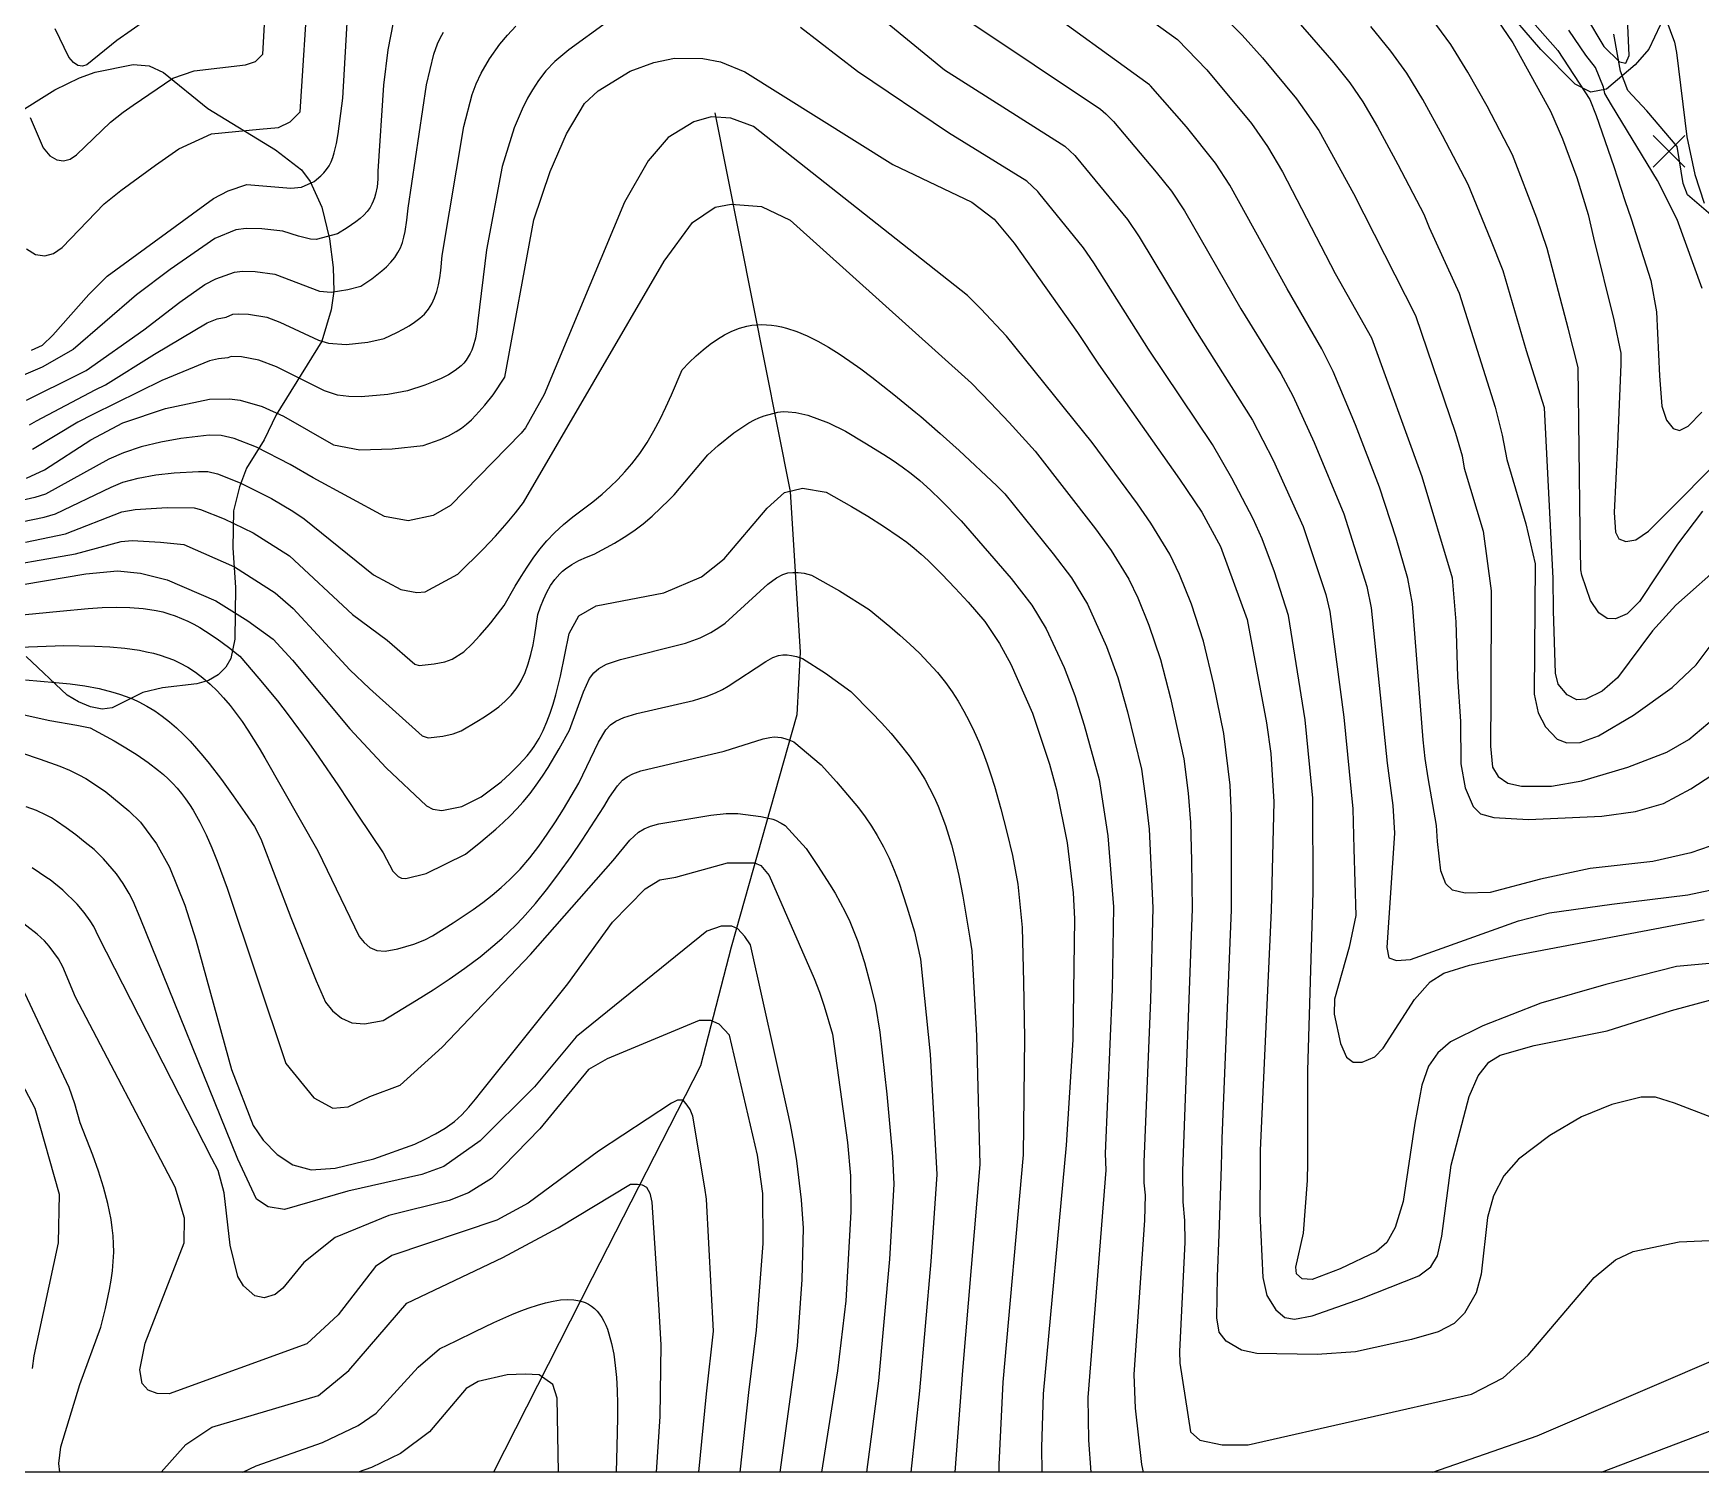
# Model space of a CAD drawing. Extents: x 197794 to 200030, y 561152 to 563931.
# Drawn here: x 198080.2 to 198358.2, y 561152.4 to 561392.5 of the extents above; entities that cross this region are included whole.
import ezdxf

# ---------------------------------------------------------------- set-up
doc = ezdxf.new("R2010")
doc.units = 0
for name, color, linetype in [('C0325315', 7, 'CONTINUOUS'), ('E0022112', 5, 'CONTINUOUS'), ('F0017111', 30, 'CONTINUOUS'), ('F0017114', 7, 'CONTINUOUS'), ('F0027217', 7, 'CONTINUOUS'), ('G0037213', 32, 'CONTINUOUS'), ('H0017334', 7, 'CONTINUOUS')]:
    doc.layers.add(name, color=color, linetype=linetype)

# ---------------------------------------------------------------- blocks, each defined once
blk = doc.blocks.new('F0027217')
at = {"layer": 'F0027217'}
for p, q in [((-2.652, 2.652), (2.652, -2.652)), ((-2.652, -2.652), (2.652, 2.652))]:
    blk.add_line(p, q, dxfattribs=at)

msp = doc.modelspace()

# ---------------------------------------------------------------- linework, layer by layer
at = {"layer": 'C0325315', "flags": 128}
msp.add_lwpolyline([(198360.285, 561361.928), (198356.019, 561365.609), (198355.323, 561367.506), (198354.32, 561373.654), (198349.245, 561379.625), (198346.079, 561383.004), (198344.855, 561386.202), (198343.723, 561392.4)], dxfattribs=at)
at = {"layer": 'E0022112', "flags": 128}
msp.add_lwpolyline([(198193.824, 561379.252), (198206.385, 561316.144), (198208.047, 561289.335), (198207.508, 561278.922), (198196.567, 561240.161), (198191.404, 561220.396), (198173.342, 561185.058), (198156.899, 561152.641)], dxfattribs=at)
at = {"layer": 'F0017111'}
for points, elevation in [([(198358.31, 561472.8), (198356.66, 561443.17), (198353.4, 561429.85), (198350.69, 561419.71), (198349.26, 561414.08), (198348.72, 561410.36), (198349.79, 561402.83), (198350.58, 561399.94), (198353.88, 561391.03), (198354.22, 561389.33), (198355.93, 561375.29), (198357.25, 561369), (198358.82, 561364.23)], 635), ([(198079.61, 561378.47), (198081.83, 561373.45), (198082.93, 561372.11), (198084.06, 561371.43), (198085.21, 561371.25), (198086.32, 561371.54), (198087.39, 561372.29), (198093.03, 561377.72), (198095.16, 561379.4), (198096.83, 561380.54), (198103.41, 561385.07), (198107.01, 561386.27), (198115.559, 561387.274), (198117.211, 561387.824), (198118.451, 561389.063), (198119.375, 561406.031)], 610), ([(198079.03, 561356.59), (198080.53, 561355.67), (198082.07, 561355.43), (198083.54, 561355.83), (198084.98, 561356.82), (198091.98, 561364.12), (198094.73, 561366.34), (198100.52, 561370.56), (198104.43, 561373.26), (198109.87, 561375.75), (198117.905, 561376.526), (198121.073, 561376.801), (198123.001, 561377.764), (198124.654, 561379.416), (198126.05, 561400.92)], 605), ([(198182.04, 561398.944), (198169.444, 561389.745), (198167.119, 561387.841), (198165.625, 561386.256), (198164.402, 561384.633), (198163.388, 561383.12), (198162.576, 561381.735), (198161.673, 561379.902), (198160.363, 561376.79), (198158.341, 561370.29), (198155.719, 561356.411), (198154.28, 561344.59), (198154.134, 561343.099), (198153.891, 561341.68), (198153.527, 561340.35), (198153.291, 561339.724), (198153.017, 561339.127), (198152.699, 561338.562), (198152.336, 561338.03), (198151.942, 561337.552), (198151.506, 561337.104), (198151.031, 561336.686), (198150.519, 561336.294), (198149.397, 561335.583), (198148.162, 561334.955), (198146.838, 561334.393), (198145.446, 561333.881), (198142.55, 561332.94), (198139.26, 561332.28), (198134.82, 561331.9), (198132.77, 561331.95), (198130.91, 561332.18), (198128.71, 561332.9), (198120.7, 561336.94), (198117.79, 561338.01), (198114.9, 561338.58), (198113.16, 561338.64), (198112.61, 561338.4), (198111.02, 561338.25), (198109.57, 561337.91), (198101.62, 561334.66), (198090.09, 561328.95), (198087.59, 561327.71), (198080, 561323.14)], 580), ([(198364.67, 561258.65), (198356.59, 561255.89), (198350.23, 561254.46), (198339.82, 561253.28), (198331.54, 561251.49), (198323.14, 561249.26), (198318.96, 561249.18), (198316.86, 561249.68), (198315.75, 561250.72), (198314.9, 561252.87), (198314.33, 561257.8), (198314.17, 561260.45), (198312.8, 561268.41), (198312.3, 561271.62), (198311.96, 561274.73), (198310.18, 561297.41), (198309.37, 561301.62), (198307.46, 561308.33), (198304.68, 561316.88), (198300.66, 561327.24), (198296.93, 561336.14), (198295.05, 561339.91), (198289.25, 561349.9), (198279.68, 561367.22), (198277.31, 561370.87), (198272.5, 561376.94), (198266.493, 561383.77), (198266.308, 561383.941), (198246.779, 561398.043)], 595), ([(198339.04, 561395.45), (198342.08, 561390.32), (198344.67, 561387.74), (198345.75, 561387.57), (198346.31, 561388.85), (198345.88, 561398.88)], 640), ([(198220.412, 561396.044), (198232.141, 561386.454), (198252.215, 561373.694), (198253.853, 561372.149), (198254.082, 561371.89), (198262.64, 561361.48), (198264.59, 561358.59), (198273.85, 561343.22), (198283.51, 561328.02), (198286.91, 561321.34), (198291.92, 561310.32), (198295.71, 561298.97), (198296.39, 561296.11), (198298.71, 561278.53), (198300.24, 561263.24), (198300.36, 561256.54), (198300.7, 561245.42), (198299.59, 561240.16), (198297.17, 561231.51), (198297.13, 561228.98), (198298.15, 561224.1), (198299.19, 561221.82), (198300.28, 561220.99), (198301.78, 561220.99), (198303.86, 561221.9), (198305.3, 561223.34), (198310.5, 561231.42), (198313.13, 561234.41), (198315.41, 561235.85), (198319.68, 561237.15), (198326.78, 561238.74), (198358.79, 561244.78)], 585), ([(198278.75, 561395.2), (198281.76, 561392.19), (198285.16, 561388.43), (198290.84, 561381.59), (198294.56, 561376.31), (198300.32, 561365.8), (198310.66, 561345.47), (198317.32, 561325.87), (198318.43, 561322.09), (198318.8, 561320.04), (198321.94, 561309.53), (198323.31, 561299.55), (198323.21, 561281.85), (198323.17, 561273.7), (198323.52, 561270.18), (198324.46, 561268.64), (198326.06, 561267.51), (198328.36, 561266.99), (198333.33, 561267.03), (198338.41, 561267.88), (198346.1, 561270.15), (198352.56, 561272.69), (198356.24, 561274.76), (198361.51, 561279.21)], 605), ([(198290.7, 561394.88), (198297.04, 561387.61), (198299.7, 561384.25), (198301.89, 561381.09), (198304.33, 561376.95), (198307.75, 561370.66), (198312.06, 561362.37), (198312.93, 561360.16), (198317.97, 561349.19), (198323.98, 561330.22), (198325.15, 561325.54), (198325.88, 561321.45), (198329.09, 561310.75), (198330.61, 561304.08), (198330.48, 561282.33), (198331.1, 561279.24), (198332.34, 561276.89), (198334.31, 561274.85), (198335.9, 561274.21), (198338.12, 561274.27), (198341.21, 561275.4), (198347.02, 561278.85), (198353.49, 561283.46), (198357.45, 561287.24), (198361.15, 561292.12)], 610), ([(198358.52, 561312.88), (198354.36, 561307.37), (198348, 561297.77), (198345.95, 561295.75), (198344.02, 561294.88), (198342.65, 561294.94), (198341.23, 561295.88), (198339.87, 561297.95), (198338.43, 561302.19), (198338.22, 561303.08), (198338.14, 561309.69), (198337.77, 561336.79), (198336.12, 561343.36), (198332.6, 561356.63), (198330.88, 561361.73), (198326.82, 561372.28), (198322.62, 561380.37), (198319.4, 561386.06), (198316.55, 561390.64), (198313.44, 561394.9)], 620), ([(198329.35, 561395.39), (198334.43, 561389.64), (198339.77, 561381.49), (198340.82, 561378.82), (198343.74, 561370.34), (198345.57, 561364.64), (198346.62, 561361.59), (198349.9, 561351.29), (198350.88, 561346.07), (198351.35, 561335.44), (198351.75, 561330.38), (198352.55, 561328.04), (198353.65, 561326.64), (198354.68, 561326.32), (198356.17, 561327.03), (198358.44, 561329.36)], 630), ([(198140.157, 561394.333), (198139.282, 561389.757), (198138.557, 561383.896), (198137.604, 561369.547), (198137.59, 561368.206), (198137.479, 561366.918), (198137.245, 561365.695), (198137.075, 561365.112), (198136.865, 561364.551), (198136.612, 561364.012), (198136.313, 561363.498), (198135.833, 561362.842), (198135.274, 561362.228), (198134.648, 561361.65), (198133.966, 561361.102), (198132.478, 561360.072), (198130.9, 561359.09), (198127.36, 561358.12), (198126.38, 561358.19), (198124.4, 561358.68), (198121.77, 561359.52), (198118.29, 561359.9), (198115.65, 561360), (198113.95, 561359.76), (198110.41, 561358.29), (198102.98, 561353.12), (198097.35, 561348.94), (198086.79, 561339.81), (198081.61, 561336.84), (198077.76, 561335.21)], 595), ([(198079, 561331.35), (198087.66, 561335.65), (198089, 561336.32), (198098.57, 561343.11), (198104.62, 561347.72), (198108.78, 561350.63), (198110.61, 561351.61), (198113.69, 561352.72), (198115.02, 561352.89), (198117.16, 561352.79), (198120.44, 561352.35), (198127.89, 561349.52), (198129.85, 561349.38), (198132.6, 561349.8), (198134.78, 561350.37), (198136.593, 561351.613), (198137.466, 561352.253), (198138.3, 561352.917), (198139.08, 561353.612), (198139.795, 561354.346), (198140.431, 561355.127), (198140.973, 561355.962), (198141.38, 561356.776), (198141.71, 561357.635), (198141.974, 561358.534), (198142.183, 561359.464), (198142.48, 561361.397), (198142.688, 561363.381), (198145.708, 561383.923), (198146.961, 561389.046), (198147.563, 561390.748), (198148.022, 561391.724), (198148.589, 561392.712)], 590), ([(198079.5, 561327.24), (198080.71, 561327.94), (198090.5, 561333.09), (198092.21, 561333.89), (198100.37, 561339.03), (198109.18, 561344.27), (198110.82, 561344.93), (198112.32, 561345.21), (198113.43, 561345.68), (198114.39, 561345.78), (198116.03, 561345.69), (198119.12, 561345.18), (198121.3, 561344.38), (198127.7, 561341.39), (198129.4, 561340.85), (198132.34, 561340.64), (198135.93, 561341.04), (198138.67, 561341.66), (198140.807, 561342.663), (198141.839, 561343.191), (198142.826, 561343.75), (198143.755, 561344.352), (198144.61, 561345.006), (198145.376, 561345.724), (198146.039, 561346.515), (198146.612, 561347.43), (198147.072, 561348.426), (198147.436, 561349.491), (198147.718, 561350.614), (198147.936, 561351.783), (198148.106, 561352.987), (198148.364, 561355.452), (198151.974, 561377.001), (198153.376, 561382.321), (198154.016, 561384.09), (198154.858, 561385.898), (198156.254, 561388.293), (198157.984, 561390.692), (198159.229, 561392.222), (198160.617, 561393.703)], 585), ([(198098.89, 561394.65), (198094.09, 561391.32), (198089.09, 561387.26), (198088.36, 561387.07), (198087.59, 561387.18), (198086.84, 561387.64), (198086.1, 561388.53), (198083.78, 561393.25)], 615), ([(198359.69, 561237.46), (198354.19, 561236.93), (198342.42, 561233.92), (198331.59, 561230.84), (198321.89, 561227.05), (198316.5, 561224.4), (198314.39, 561222.54), (198312.84, 561220.31), (198311.71, 561217.18), (198310.56, 561210.84), (198308.6, 561197.76), (198307.3, 561193.42), (198305.88, 561190.91), (198304.17, 561189.45), (198298.08, 561186.53), (198293.44, 561184.74), (198291.78, 561184.89), (198290.83, 561185.69), (198290.7, 561186.84), (198292, 561192.49), (198292.67, 561201.29), (198292.74, 561204.21), (198292.73, 561213.81), (198292.74, 561219.6), (198293.6, 561249.31), (198293.53, 561264.98), (198292.27, 561278.06), (198289.49, 561295.45), (198287.14, 561302.75), (198285.11, 561308.25), (198283.6, 561311.59), (198280.04, 561318.38), (198276.8, 561323.96), (198266.15, 561339.87), (198257.05, 561354.28), (198255.31, 561356.78), (198247.877, 561365.95), (198247.701, 561366.154), (198245.879, 561367.887), (198232.786, 561375.94), (198217.623, 561386.173), (198208.131, 561393.483)], 580), ([(198236.011, 561394.684), (198258.16, 561379.856), (198259.042, 561379.119), (198260.288, 561377.83), (198267.423, 561369.377), (198269.98, 561366.18), (198272.14, 561362.91), (198281.55, 561346.56), (198288.2, 561335.79), (198290.22, 561332.08), (198293.79, 561324.29), (198298.73, 561312.39), (198302.54, 561300.29), (198303.28, 561296.76), (198305.92, 561270.83), (198306.88, 561263.79), (198307.15, 561259.16), (198305.91, 561240.11), (198306.2, 561238.38), (198307.5, 561237.95), (198309.81, 561238.09), (198327.84, 561244.58), (198333.03, 561245.88), (198343.42, 561247.32), (198356.11, 561248.9), (198361.6, 561250.06)], 590), ([(198362.35, 561304.51), (198354.1, 561297.19), (198350.22, 561292.93), (198344.36, 561285.09), (198341.81, 561282.87), (198339.09, 561281.49), (198337.57, 561281.42), (198335.99, 561282.24), (198334.48, 561283.99), (198333.99, 561285.83), (198333.71, 561296.22), (198333.61, 561301.67), (198332.16, 561330.1), (198329.18, 561339.56), (198325.29, 561352.91), (198323.24, 561358.08), (198319.44, 561367.32), (198315.19, 561375.51), (198311.87, 561381.51), (198309.22, 561385.86), (198306.57, 561389.57), (198303.23, 561393.64)], 615), ([(198358.45, 561349.95), (198354.31, 561361.5), (198351.01, 561368), (198343.38, 561380.61), (198342.25, 561382.47), (198342.05, 561383.53), (198340.69, 561386.83), (198339.07, 561388.88), (198336.25, 561393.02)], 635), ([(198360.11, 561211.75), (198353.88, 561214.17), (198350.69, 561215.17), (198348.33, 561215.13), (198343.4, 561213.93), (198338.35, 561211.9), (198333.07, 561208.77), (198327.85, 561204.82), (198325.39, 561202.02), (198323.68, 561198.7), (198322.69, 561195.07), (198321.62, 561185.66), (198320.77, 561182.54), (198318.83, 561179.16), (198317.12, 561177.41), (198314.47, 561176.01), (198309.99, 561174.77), (198300.64, 561172.71), (198294.29, 561172.27), (198284.23, 561172.4), (198281.66, 561172.96), (198279.12, 561174.49), (198277.92, 561175.96), (198277.53, 561178.34), (198277.63, 561185.26), (198277.95, 561192.28), (198278.33, 561203.62), (198278.42, 561208.25), (198280, 561246.41), (198280.01, 561262.04), (198279.75, 561267.15), (198278.71, 561275.77), (198277.01, 561283.94), (198275.3, 561291.16), (198273.29, 561297.37), (198271.32, 561302.29), (198269.71, 561305.67), (198266.55, 561310.87), (198264.3, 561314.05), (198256.73, 561324.31), (198242.462, 561342.034), (198238.183, 561346.598), (198235.978, 561348.805), (198200.286, 561376.96), (198196.488, 561378.4), (198193.215, 561378.596), (198190.334, 561377.746), (198186.013, 561375.128), (198182.674, 561371.268), (198178.746, 561364.398), (198165.381, 561332.313), (198162.255, 561326.743), (198161.528, 561325.846), (198149.72, 561313.81), (198146.82, 561312.13), (198142.7, 561311.22), (198138.73, 561311.98), (198126.83, 561318.39), (198122.97, 561320.62), (198117.39, 561323.53), (198113.67, 561324.95), (198111.51, 561325.46), (198109.47, 561325.53), (198104.76, 561324.99), (198101.43, 561324.37), (198098.16, 561323.56), (198095.2, 561322.6), (198092.78, 561321.51), (198082.19, 561315.71), (198080.41, 561315.12), (198077.52, 561314.45)], 570), ([(198078.18, 561311.07), (198081.99, 561311.85), (198083.86, 561312.39), (198093.14, 561316.87), (198095.07, 561317.67), (198097.65, 561318.36), (198100.6, 561318.89), (198103.64, 561319.23), (198107.72, 561319.49), (198109.25, 561319.44), (198110.87, 561319.06), (198114.68, 561317.56), (198119.88, 561314.94), (198123.44, 561312.85), (198125.35, 561311.57), (198136.9, 561302.22), (198141.48, 561299.77), (198144.14, 561299.28), (198145.53, 561299.43), (198150.974, 561302.352), (198155.18, 561306.541), (198157.221, 561308.69), (198159.187, 561310.904), (198160.579, 561312.589), (198161.93, 561314.31), (198185.363, 561354.517), (198190.084, 561360.979), (198193.882, 561363.543), (198196.55, 561364.056), (198201.579, 561363.645), (198206.403, 561361.389), (198236.648, 561334.19), (198239.785, 561330.925), (198242.882, 561327.614), (198247.23, 561322.84), (198257.28, 561309.91), (198259.92, 561306.3), (198262.84, 561301.52), (198264.34, 561298.4), (198266.22, 561293.84), (198268.15, 561288.15), (198269.82, 561281.68), (198272.03, 561271.57), (198272.74, 561265.85), (198273.13, 561260.94), (198273.31, 561254.55), (198273.43, 561246.57), (198271.82, 561202.86), (198271.87, 561197.71), (198272.15, 561194.61), (198272.19, 561191), (198271.3, 561172.74), (198271.38, 561170.81), (198273.14, 561159.34), (198274.71, 561157.96), (198278.45, 561157.17), (198282.78, 561157.17), (198319.99, 561165.63), (198325.3, 561168.39), (198329.44, 561172.12), (198340.46, 561185.11), (198344, 561188.06), (198346.96, 561189.43), (198354.63, 561191.01), (198363.49, 561191.4)], 565), ([(198078.85, 561307.7), (198085.54, 561309.06), (198094.95, 561312.74), (198097.15, 561313.15), (198102.51, 561313.47), (198106.99, 561313.42), (198108.07, 561313.16), (198111.97, 561311.58), (198116.8, 561309.25), (198122.91, 561305.4), (198133.4, 561295.61), (198139.18, 561291.35), (198143.76, 561287.35), (198144.52, 561287.12), (198147.01, 561287.38), (198148.77, 561287.74), (198150.01, 561288.17), (198151.98, 561289.4), (198153.33, 561290.738), (198154.641, 561292.102), (198155.876, 561293.519), (198156.453, 561294.255), (198158.671, 561297.149), (198160.541, 561300.377), (198161.503, 561301.965), (198162.5, 561303.521), (198163.543, 561305.034), (198164.642, 561306.496), (198165.809, 561307.894), (198167.056, 561309.218), (198168.561, 561310.614), (198170.153, 561311.93), (198173.479, 561314.428), (198175.025, 561315.714), (198176.348, 561316.903), (198177.621, 561318.131), (198178.834, 561319.405), (198179.977, 561320.734), (198181.302, 561322.484), (198182.518, 561324.318), (198183.64, 561326.226), (198184.684, 561328.195), (198185.665, 561330.213), (198186.599, 561332.268), (198188.39, 561336.438), (198189.538, 561337.624), (198190.696, 561338.736), (198191.864, 561339.766), (198193.045, 561340.704), (198194.239, 561341.542), (198195.447, 561342.269), (198196.671, 561342.877), (198197.912, 561343.356), (198199.171, 561343.698), (198199.973, 561343.84), (198200.783, 561343.924), (198201.6, 561343.955), (198202.424, 561343.932), (198203.255, 561343.859), (198204.092, 561343.737), (198204.936, 561343.567), (198205.785, 561343.352), (198207.501, 561342.792), (198209.238, 561342.073), (198210.994, 561341.208), (198212.767, 561340.212), (198214.555, 561339.1), (198216.357, 561337.886), (198218.171, 561336.584), (198219.994, 561335.21), (198223.66, 561332.302), (198227.343, 561329.277), (198228.148, 561328.623), (198231.396, 561325.822), (198234.579, 561322.942), (198240.836, 561317.052), (198242.16, 561315.75), (198250.26, 561305.76), (198253.3, 561301.74), (198255.97, 561297.36), (198259.14, 561290.31), (198261, 561285.14), (198262.62, 561279.42), (198264.96, 561269.84), (198265.72, 561264.56), (198266.24, 561259.84), (198266.85, 561246.73), (198266.47, 561231.41), (198265.36, 561204.3), (198265.39, 561200.87), (198265.58, 561198.8), (198265.45, 561194.66), (198263.67, 561168.9), (198263.93, 561163.29), (198264.97, 561153.89), (198265.241, 561152.626)], 560), ([(198071.85, 561303.05), (198087.22, 561305.74), (198094.82, 561307.81), (198096.64, 561307.94), (198101.39, 561307.71), (198105.27, 561307.27), (198113.71, 561303.56), (198120.48, 561299.22), (198123.47, 561296.6), (198132.96, 561286.41), (198136.24, 561283.3), (198145.01, 561275.4), (198146.02, 561275.09), (198148.48, 561275.34), (198150.19, 561275.75), (198151.5, 561276.254), (198154.13, 561277.776), (198155.403, 561278.566), (198156.626, 561279.39), (198157.784, 561280.259), (198158.858, 561281.185), (198159.833, 561282.179), (198160.692, 561283.253), (198161.115, 561283.889), (198161.5, 561284.551), (198162.163, 561285.948), (198162.703, 561287.429), (198163.141, 561288.981), (198163.496, 561290.589), (198163.79, 561292.239), (198164.274, 561295.61), (198164.732, 561296.898), (198165.232, 561298.142), (198165.79, 561299.329), (198166.418, 561300.444), (198167.133, 561301.472), (198167.947, 561302.4), (198168.414, 561302.839), (198168.91, 561303.249), (198169.982, 561303.988), (198171.147, 561304.634), (198172.389, 561305.202), (198173.693, 561305.707), (198177.081, 561307.52), (198178.725, 561308.496), (198180.308, 561309.556), (198181.861, 561310.755), (198183.351, 561312.044), (198186.222, 561314.77), (198187.037, 561315.588), (198192.668, 561322.243), (198194.357, 561323.817), (198196.987, 561325.918), (198199.514, 561327.597), (198200.415, 561328.097), (198201.157, 561328.43), (198202.061, 561328.734), (198204.337, 561329.336), (198205.198, 561329.453), (198206.07, 561329.439), (198207.345, 561329.29), (198209.332, 561328.848), (198212.751, 561327.582), (198215.631, 561326.171), (198218.849, 561324.272), (198222.018, 561322.31), (198223.568, 561321.288), (198225.088, 561320.226), (198226.57, 561319.119), (198228.009, 561317.958), (198229.798, 561316.375), (198231.526, 561314.714), (198234.878, 561311.266), (198243.24, 561301.61), (198246.68, 561297.17), (198249.1, 561293.21), (198252.07, 561286.78), (198253.85, 561282.13), (198255.42, 561277.17), (198257.89, 561268.1), (198259.35, 561258.73), (198260.28, 561246.9), (198260.06, 561233.11), (198258.9, 561205.74), (198259.01, 561202.99), (198256.05, 561165.06), (198256.14, 561157.96), (198256.51, 561152.627)], 555), ([(198070.243, 561294.773), (198084.601, 561296.175), (198089.321, 561296.623), (198091.659, 561296.778), (198093.971, 561296.85), (198096.249, 561296.81), (198098.483, 561296.632), (198099.582, 561296.482), (198100.666, 561296.288), (198101.735, 561296.044), (198102.788, 561295.749), (198103.844, 561295.391), (198104.884, 561294.98), (198105.907, 561294.518), (198106.916, 561294.009), (198107.912, 561293.457), (198108.895, 561292.865), (198110.829, 561291.576), (198112.726, 561290.172), (198114.597, 561288.682), (198117.773, 561284.972), (198120.877, 561281.207), (198122.666, 561278.917), (198124.41, 561276.592), (198126.115, 561274.237), (198127.788, 561271.857), (198131.063, 561267.044), (198134.287, 561262.19), (198138.51, 561255.88), (198140.13, 561252.82), (198141.02, 561251.93), (198141.59, 561251.68), (198142.3, 561251.62), (198145.67, 561252.47), (198152.26, 561255.69), (198154.808, 561257.749), (198157.299, 561259.857), (198158.505, 561260.944), (198159.675, 561262.062), (198160.802, 561263.217), (198161.879, 561264.413), (198162.995, 561265.776), (198164.05, 561267.19), (198165.054, 561268.648), (198166.015, 561270.142), (198167.844, 561273.21), (198169.603, 561276.336), (198171.916, 561282.744), (198172.92, 561284.968), (198173.614, 561285.903), (198174.451, 561286.637), (198175.773, 561287.342), (198178.094, 561288.104), (198188.908, 561290.845), (198191.345, 561291.755), (198193.132, 561292.635), (198194.462, 561293.438), (198195.523, 561294.206), (198202.68, 561300.708), (198204.081, 561301.754), (198205.134, 561302.306), (198206.018, 561302.555), (198206.854, 561302.643), (198207.73, 561302.63), (198208.718, 561302.504), (198209.943, 561302.192), (198214.595, 561299.595), (198219.534, 561296.48), (198222.993, 561293.614), (198224.689, 561292.159), (198226.344, 561290.676), (198227.945, 561289.157), (198229.478, 561287.593), (198230.93, 561285.974), (198232.287, 561284.292), (198233.391, 561282.758), (198234.417, 561281.172), (198235.37, 561279.537), (198236.255, 561277.857), (198237.078, 561276.135), (198237.843, 561274.374), (198238.556, 561272.579), (198239.221, 561270.752), (198239.845, 561268.897), (198240.433, 561267.018), (198241.519, 561263.201), (198242.522, 561259.327), (198243.483, 561255.426), (198244.34, 561250.67), (198245.1, 561243.47), (198245.31, 561234.33), (198245.47, 561225.05), (198245.24, 561205.55), (198241.83, 561167.62), (198241.2, 561153.9), (198241.19, 561152.629)], 545), ([(198069.032, 561289.822), (198085.231, 561290.472), (198090.405, 561290.358), (198092.95, 561290.225), (198095.443, 561290.001), (198097.867, 561289.656), (198099.048, 561289.428), (198100.206, 561289.159), (198101.337, 561288.844), (198102.441, 561288.479), (198103.515, 561288.062), (198104.556, 561287.588), (198105.915, 561286.85), (198107.215, 561286.007), (198108.459, 561285.067), (198109.652, 561284.036), (198110.798, 561282.921), (198111.9, 561281.729), (198112.963, 561280.468), (198113.99, 561279.144), (198114.986, 561277.764), (198115.954, 561276.335), (198117.823, 561273.359), (198118.785, 561271.714), (198127.619, 561256.248), (198134.51, 561241.92), (198135.31, 561240.96), (198136.3, 561240.13), (198137.43, 561239.62), (198138.85, 561239.51), (198140.94, 561239.87), (198143.6, 561240.67), (198145.46, 561241.39), (198146.75, 561242.08), (198150.166, 561244.231), (198153.507, 561246.458), (198155.125, 561247.623), (198156.696, 561248.836), (198158.21, 561250.104), (198159.658, 561251.439), (198161.351, 561253.192), (198162.942, 561255.046), (198164.445, 561256.987), (198165.876, 561259), (198167.249, 561261.071), (198168.579, 561263.185), (198171.165, 561267.485), (198174.409, 561274.347), (198175.632, 561276.409), (198176.423, 561277.234), (198177.325, 561277.861), (198178.651, 561278.457), (198180.805, 561279.096), (198190.251, 561281.306), (198192.369, 561281.974), (198193.93, 561282.592), (198195.097, 561283.14), (198196.032, 561283.655), (198202.305, 561287.801), (198203.516, 561288.445), (198204.415, 561288.764), (198205.161, 561288.878), (198205.862, 561288.879), (198206.596, 561288.802), (198207.423, 561288.632), (198208.443, 561288.297), (198212.254, 561285.843), (198216.499, 561282.781), (198219.919, 561279.309), (198221.587, 561277.55), (198223.204, 561275.764), (198224.752, 561273.942), (198226.216, 561272.075), (198227.577, 561270.153), (198228.82, 561268.168), (198229.633, 561266.695), (198230.38, 561265.187), (198231.066, 561263.645), (198231.694, 561262.074), (198232.269, 561260.474), (198232.795, 561258.848), (198233.278, 561257.199), (198233.72, 561255.528), (198234.504, 561252.134), (198235.182, 561248.683), (198236.361, 561241.687), (198236.68, 561239.57), (198237.43, 561225.36), (198238.04, 561203.92), (198235.12, 561169.56), (198233.85, 561152.63)], 540), ([(198078.85, 561284.712), (198083.857, 561284.316), (198086.326, 561284.054), (198088.752, 561283.714), (198091.122, 561283.271), (198093.422, 561282.699), (198094.542, 561282.357), (198095.638, 561281.972), (198096.71, 561281.543), (198097.756, 561281.065), (198099.101, 561280.352), (198100.401, 561279.554), (198101.657, 561278.677), (198102.873, 561277.725), (198104.051, 561276.705), (198105.196, 561275.623), (198106.31, 561274.484), (198107.395, 561273.293), (198108.456, 561272.057), (198109.496, 561270.782), (198111.522, 561268.134), (198113.498, 561265.395), (198115.45, 561262.61), (198117.04, 561260.28), (198118.08, 561258.24), (198123.09, 561245.1), (198127.32, 561234.55), (198128.89, 561231.02), (198130.08, 561229.57), (198131.57, 561228.34), (198133.27, 561227.57), (198135.4, 561227.4), (198138.53, 561227.95), (198144.084, 561231.315), (198146.822, 561233.039), (198149.512, 561234.812), (198152.14, 561236.65), (198154.688, 561238.569), (198157.142, 561240.587), (198158.329, 561241.638), (198159.486, 561242.719), (198160.635, 561243.857), (198161.754, 561245.026), (198163.908, 561247.452), (198165.963, 561249.98), (198167.935, 561252.594), (198169.842, 561255.276), (198171.7, 561258.009), (198175.333, 561263.56), (198176.263, 561265.163), (198177.584, 561267.045), (198178.447, 561267.985), (198179.219, 561268.566), (198180.157, 561269.068), (198181.463, 561269.551), (198195.362, 561272.822), (198201.903, 561274.88), (198202.978, 561275.14), (198203.723, 561275.223), (198204.328, 561275.199), (198204.894, 561275.111), (198205.487, 561274.968), (198206.156, 561274.749), (198206.988, 561274.376), (198211.559, 561270.557), (198214.113, 561267.733), (198216.582, 561264.859), (198217.757, 561263.389), (198218.879, 561261.887), (198219.936, 561260.349), (198220.918, 561258.768), (198221.942, 561256.901), (198222.867, 561254.977), (198223.708, 561253.004), (198224.479, 561250.992), (198225.193, 561248.947), (198225.866, 561246.878), (198227.14, 561242.7), (198228.14, 561238.16), (198229.74, 561222.34), (198230.85, 561202.29), (198229.84, 561187.74), (198227.94, 561166.22), (198226.49, 561152.631)], 535), ([(198078.612, 561278.884), (198082.899, 561277.969), (198087.402, 561277.176), (198089.636, 561276.739), (198093.642, 561274.546), (198095.597, 561273.408), (198097.496, 561272.222), (198099.32, 561270.97), (198101.049, 561269.637), (198101.872, 561268.934), (198102.665, 561268.205), (198103.424, 561267.448), (198104.148, 561266.659), (198104.871, 561265.794), (198105.555, 561264.894), (198106.202, 561263.963), (198106.815, 561263.002), (198107.949, 561261.002), (198108.979, 561258.91), (198109.924, 561256.746), (198110.807, 561254.527), (198112.467, 561249.999), (198122.279, 561220.76), (198126.941, 561215.042), (198130.12, 561213.348), (198132.663, 561213.56), (198136.265, 561215.254), (198141.352, 561217.16), (198148.345, 561223.512), (198163.063, 561238.928), (198176.854, 561254.592), (198179.67, 561258.005), (198181.078, 561259.323), (198182.04, 561259.897), (198183.079, 561260.312), (198184.503, 561260.699), (198193.139, 561262.165), (198195.689, 561262.434), (198197.655, 561262.435), (198201.5, 561261.947), (198202.783, 561261.698), (198203.474, 561261.508), (198203.933, 561261.328), (198204.898, 561260.85), (198205.549, 561260.423), (198209.057, 561256.587), (198211.048, 561253.637), (198212.969, 561250.655), (198213.88, 561249.142), (198214.747, 561247.609), (198215.561, 561246.053), (198216.312, 561244.469), (198217.021, 561242.791), (198217.662, 561241.083), (198218.246, 561239.349), (198218.782, 561237.595), (198219.748, 561234.038), (198220.637, 561230.447), (198221.35, 561225.99), (198222.51, 561215.63), (198223.43, 561205.29), (198223.65, 561200.66), (198222.95, 561188.17), (198221.11, 561167.89), (198219.1, 561152.632)], 530), ([(198204.711, 561152.634), (198207.63, 561173.72), (198208.4, 561184.76), (198208.58, 561193.34), (198208.29, 561198.06), (198207.51, 561204.558), (198207.014, 561207.593), (198206.443, 561210.61), (198205.928, 561212.867), (198199.763, 561240.541), (198198.837, 561241.929), (198197.679, 561243.202), (198196.638, 561243.665), (198194.901, 561243.665), (198192.47, 561242.855), (198170.686, 561225.232), (198163.768, 561216.893), (198154.67, 561207.849), (198148.603, 561203.591), (198144.976, 561202.257), (198132.619, 561199.472), (198122.051, 561196.441), (198119.326, 561196.891), (198117.398, 561198.169), (198114.266, 561204.839), (198097.957, 561245.045), (198096.813, 561247.826), (198096.163, 561249.123), (198095.165, 561250.781), (198094.02, 561252.375), (198091.863, 561254.882), (198090.296, 561256.44), (198088.807, 561257.627), (198087.242, 561258.876), (198085.653, 561260.081), (198084.018, 561261.197), (198083.176, 561261.707), (198082.313, 561262.178), (198080.68, 561262.93), (198078.99, 561263.571)], 520), ([(198198.056, 561152.635), (198199.511, 561165.941), (198200.782, 561176.338), (198201.857, 561190.78), (198201.813, 561199.121), (198200.91, 561205.46), (198196.29, 561225.503), (198194.554, 561227.354), (198193.165, 561227.933), (198191.197, 561227.933), (198175.867, 561221.544), (198172.738, 561219.759), (198164.647, 561209.866), (198156.548, 561201.586), (198152.757, 561199.198), (198149.51, 561197.902), (198139.445, 561195.401), (198130.495, 561191.735), (198125.303, 561187.613), (198121.771, 561183.315), (198120.504, 561182.279), (198118.652, 561181.704), (198117.108, 561182.055), (198115.221, 561183.692), (198114.244, 561185.26), (198112.969, 561190.456), (198112.016, 561199.227), (198110.965, 561202.912), (198109.949, 561204.91), (198091.051, 561241.949), (198090.23, 561243.595), (198089.663, 561244.544), (198088.651, 561245.97), (198087.461, 561247.348), (198085.071, 561249.643), (198082.966, 561251.378), (198082.439, 561251.75), (198079.976, 561253.365)], 515), ([(198191.163, 561152.636), (198192.449, 561165.717), (198193.62, 561176.163), (198192.425, 561198.155), (198192.133, 561200.02), (198190.155, 561211.969), (198189.692, 561213.126), (198189.229, 561213.82), (198188.535, 561214.63), (198187.609, 561214.63), (198186.567, 561214.167), (198174.404, 561206.133), (198162.67, 561197.508), (198157.483, 561194.664), (198139.977, 561188.745), (198137.224, 561186.945), (198130.989, 561178.845), (198125.787, 561174.029), (198102.802, 561165.71), (198100.825, 561165.728), (198099.306, 561166.319), (198098.321, 561167.404), (198097.935, 561169.679), (198098.793, 561174.146), (198105.326, 561190.878), (198105.369, 561194.996), (198103.806, 561200.131), (198087.22, 561231.806), (198085.107, 561236.861), (198084.343, 561238.219), (198082.831, 561240.321), (198082.007, 561241.236), (198080.781, 561242.347), (198077.355, 561244.975)], 510), ([(198084.592, 561152.65), (198084.416, 561154.09), (198084.735, 561156.848), (198087.93, 561167.279), (198091.443, 561176.796), (198092.199, 561179.938), (198092.864, 561183.076), (198093.135, 561184.642), (198093.349, 561186.206), (198093.495, 561187.767), (198093.563, 561189.324), (198093.549, 561190.685), (198093.471, 561192.043), (198093.332, 561193.399), (198093.137, 561194.752), (198092.89, 561196.103), (198092.595, 561197.452), (198091.879, 561200.144), (198091.025, 561202.83), (198090.067, 561205.512), (198087.976, 561210.868), (198087.11, 561214.042), (198086.132, 561216.793), (198078.745, 561232.504)], 505), ([(198101.497, 561152.648), (198105.619, 561157.267), (198109.958, 561160.165), (198127.711, 561165.408), (198132.769, 561169.593), (198142.442, 561180.798), (198158.457, 561188.421), (198167.697, 561193.365), (198179.737, 561200.633), (198180.895, 561200.633), (198181.705, 561200.517), (198182.4, 561200.17), (198182.979, 561199.129), (198183.326, 561197.625), (198184.416, 561180.602), (198184.824, 561173.891), (198184.633, 561161.896), (198184.021, 561152.637)], 505), ([(198167.76, 561152.639), (198167.519, 561164.97), (198166.802, 561167.265), (198164.506, 561168.842), (198162.21, 561168.985), (198159.197, 561168.842), (198154.367, 561167.737), (198152.366, 561166.567), (198146.216, 561159.387), (198141.411, 561155.737), (198136.558, 561153.387), (198134.353, 561152.644)], 495)]:
    msp.add_lwpolyline(points, dxfattribs=dict(at, elevation=elevation))
at = {"layer": 'F0017111', "flags": 128}
for points, elevation in [([(198313.558, 561152.619), (198330.98, 561158.69), (198380.33, 561179.89), (198399.09, 561183.55), (198411.53, 561186.53), (198413.25, 561186.73), (198414.98, 561186.49), (198416.76, 561185.92), (198418.75, 561185.03), (198420.01, 561184.32), (198421.28, 561183.31), (198423.45, 561181.25), (198425.9, 561178.59), (198429.05, 561174.6), (198434.91, 561166.84), (198435.97, 561165.01), (198437.39, 561161.99), (198438.37, 561159.28), (198438.74, 561155.97), (198438.65, 561152.602)], 560), ([(198341.708, 561152.615), (198374.23, 561165), (198386.61, 561168.4), (198404.18, 561171.36), (198411.11, 561172.47), (198411.98, 561172.35), (198414.56, 561171.39), (198416.52, 561170.31), (198418.83, 561167.95), (198424.76, 561160.66), (198425.65, 561159.17), (198427.07, 561155.69), (198427.25, 561154.03), (198427.27, 561152.604)], 555)]:
    msp.add_lwpolyline(points, dxfattribs=dict(at, elevation=elevation))
at = {"layer": 'F0017114'}
for points, elevation in [([(198320.87, 561399.9), (198326.9, 561390.93), (198333.21, 561379.54), (198335.21, 561374.93), (198337.55, 561368.49), (198339.49, 561362.29), (198340.33, 561358.41), (198343.74, 561344.76), (198344.9, 561339.18), (198344.9, 561337.35), (198344.33, 561323.95), (198343.79, 561312.63), (198344, 561309.37), (198344.59, 561308.23), (198345.76, 561307.77), (198347.43, 561308.07), (198349.55, 561309.51), (198364.32, 561324.37)], 625), ([(198079.86, 561339.68), (198081.67, 561340.54), (198083.44, 561342.18), (198089.4, 561348.98), (198092.46, 561352.06), (198110.21, 561364.97), (198112.67, 561366.28), (198115.76, 561367.31), (198123.09, 561366.69), (198124.87, 561366.86), (198127.01, 561367.8), (198128.102, 561368.757), (198128.605, 561369.262), (198129.056, 561369.799), (198129.477, 561370.435), (198129.826, 561371.115), (198130.113, 561371.833), (198130.348, 561372.584), (198130.703, 561374.156), (198130.976, 561375.778), (198131.794, 561381.684), (198132.602, 561396.219)], 600), ([(198267.19, 561394.21), (198270.97, 561391.47), (198275.89, 561386.46), (198283.33, 561377.49), (198285.97, 561373.65), (198288.48, 561369.42), (198297.29, 561352.46), (198303.35, 561341.75), (198311.71, 561318.64), (198316.76, 561301.75), (198317.39, 561294.39), (198317.68, 561285.25), (198318.19, 561277.79), (198318.21, 561270.75), (198318.97, 561266.75), (198320.27, 561263.61), (198321.53, 561262.39), (198323.72, 561261.77), (198329.5, 561261.43), (198341.72, 561262), (198347.36, 561262.81), (198352.02, 561264.14), (198356.56, 561266.57), (198365.97, 561272.66)], 600), ([(198079, 561318.34), (198082.02, 561319.73), (198089.75, 561324.73), (198095.1, 561327.59), (198102.23, 561329.96), (198109.55, 561331.54), (198112.9, 561331.6), (198114.64, 561331.36), (198118.3, 561330.32), (198121.9, 561328.69), (198130.22, 561323.92), (198134.61, 561323.1), (198140.01, 561323.22), (198145.16, 561323.8), (198148.026, 561324.81), (198149.398, 561325.406), (198150.696, 561326.113), (198151.58, 561326.71), (198152.419, 561327.375), (198153.219, 561328.098), (198153.987, 561328.869), (198155.453, 561330.517), (198156.867, 561332.242), (198158.811, 561335.198), (198163.657, 561361.403), (198166.36, 561369.503), (198169.059, 561375.787), (198172.105, 561380.793), (198174.372, 561382.958), (198179.709, 561386.22), (198183.667, 561387.649), (198187.096, 561388.358), (198191.811, 561388.346), (198194.765, 561387.762), (198198.797, 561386.074), (198223.522, 561370.658), (198236.667, 561364.356), (198240.38, 561361.531), (198243.761, 561357.55), (198254.305, 561342.661), (198257.8, 561337.35), (198271.33, 561318.2), (198275.01, 561312.66), (198278.14, 561306.99), (198282.6, 561294.8), (198285.83, 561277.59), (198286.53, 561272.48), (198287.02, 561264.4), (198286.58, 561246.25), (198284.78, 561206.33), (198284.77, 561203.62), (198284.72, 561195.77), (198285.2, 561185.07), (198285.87, 561182.11), (198287.37, 561179.71), (198288.89, 561178.44), (198290.48, 561178.15), (198293.42, 561178.68), (198301.67, 561181.57), (198311.24, 561185.38), (198313.23, 561186.85), (198314.32, 561188.69), (198315.07, 561191.98), (198316.63, 561203.84), (198319.61, 561215.24), (198321.12, 561218.71), (198322.88, 561220.97), (198324.8, 561222.16), (198330.48, 561223.76), (198342.62, 561226.23), (198353.36, 561229.63), (198360.15, 561231.42)], 575), ([(198071.47, 561299.48), (198088.9, 561302.42), (198094.22, 561302.93), (198098.05, 561302.53), (198102.47, 561301.38), (198110.62, 561297.88), (198115.92, 561294.59), (198120.16, 561291.5), (198123.39, 561288.04), (198132.96, 561276.58), (198138.99, 561270.09), (198145.75, 561263.73), (198146.77, 561263.15), (198148.27, 561262.96), (198151.63, 561263.64), (198154.84, 561265.21), (198158.2, 561267.74), (198159.698, 561269.14), (198161.147, 561270.571), (198162.498, 561272.063), (198163.121, 561272.841), (198163.701, 561273.646), (198164.505, 561274.947), (198165.206, 561276.311), (198165.819, 561277.73), (198166.359, 561279.195), (198166.84, 561280.696), (198167.277, 561282.224), (198168.077, 561285.325), (198169.508, 561292.436), (198171.131, 561295.413), (198174.042, 561297.086), (198185.33, 561299.256), (198191.609, 561301.9), (198195.392, 561304.905), (198202.563, 561313.373), (198205.457, 561315.965), (198208.438, 561316.689), (198212.4, 561316.047), (198216.618, 561313.615), (198219.314, 561311.998), (198221.974, 561310.336), (198224.56, 561308.585), (198225.814, 561307.661), (198227.035, 561306.698), (198228.246, 561305.671), (198229.424, 561304.602), (198231.698, 561302.366), (198233.894, 561300.036), (198236.053, 561297.659), (198238.82, 561294.45), (198241.29, 561290.77), (198243.18, 561287.34), (198246.8, 561279.16), (198249.65, 561270.66), (198250.81, 561266.37), (198252.55, 561257.58), (198253.59, 561249.22), (198253.81, 561244.9), (198253.5, 561224.73), (198252.43, 561207.18), (198248.55, 561165.69), (198248.29, 561156.75), (198248.35, 561152.628)], 550), ([(198071.741, 561274.722), (198081.298, 561271.516), (198084.576, 561270.338), (198086.178, 561269.674), (198087.733, 561268.922), (198088.902, 561268.264), (198090.044, 561267.552), (198092.281, 561266.039), (198096.07, 561262.92), (198098.03, 561260.98), (198100.68, 561257.41), (198102.85, 561253.5), (198105.42, 561247.17), (198107.26, 561241.36), (198113.23, 561219.77), (198116.84, 561210.43), (198118.47, 561208.01), (198120.82, 561205.6), (198123.43, 561203.88), (198126.49, 561203.06), (198130.49, 561203.31), (198136.95, 561204.87), (198143.79, 561207.32), (198145.534, 561208.15), (198147.241, 561209.025), (198148.873, 561209.993), (198149.65, 561210.526), (198150.394, 561211.1), (198151.03, 561211.651), (198151.641, 561212.234), (198152.798, 561213.479), (198153.896, 561214.799), (198154.964, 561216.155), (198169.32, 561234.03), (198176.764, 561244.337), (198182.193, 561249.909), (198184.633, 561251.401), (198187.336, 561251.824), (198195.911, 561254.229), (198198.359, 561254.229), (198200.456, 561254.229), (198201.505, 561253.763), (198202.904, 561252.132), (198210.391, 561234.936), (198211.264, 561232.661), (198212.042, 561230.346), (198213.441, 561225.649), (198215.93, 561207.6), (198216.43, 561202.04), (198216.48, 561196.03), (198215.66, 561181.18), (198214.29, 561169.55), (198211.631, 561152.633)], 525), ([(198072.311, 561228.619), (198080.415, 561213.346), (198084.467, 561198.975), (198084.305, 561190.851), (198080.272, 561172.017), (198079.958, 561169.909)], 500), ([(198115.124, 561152.646), (198117.321, 561153.682), (198128.396, 561157.6), (198134.323, 561160.437), (198137.346, 561162.499), (198144.332, 561170.115), (198147.913, 561173.217), (198150.7, 561174.534), (198153.855, 561176.091), (198156.966, 561177.574), (198159.988, 561178.914), (198161.451, 561179.507), (198162.876, 561180.037), (198164.256, 561180.494), (198165.585, 561180.871), (198166.859, 561181.157), (198168.072, 561181.343), (198169.217, 561181.422), (198170.291, 561181.383), (198171.286, 561181.218), (198172.197, 561180.917), (198172.747, 561180.643), (198173.259, 561180.309), (198173.735, 561179.918), (198174.177, 561179.47), (198174.585, 561178.968), (198174.961, 561178.414), (198175.306, 561177.809), (198175.621, 561177.156), (198175.908, 561176.457), (198176.167, 561175.714), (198176.607, 561174.101), (198176.952, 561172.333), (198177.211, 561170.426), (198177.393, 561168.395), (198177.509, 561166.256), (198177.567, 561164.024), (198177.578, 561161.715), (198177.494, 561156.927), (198177.354, 561152.638)], 500)]:
    msp.add_lwpolyline(points, dxfattribs=dict(at, elevation=elevation))
at = {"layer": 'G0037213', "flags": 128}
for points in [[(198351.46, 561393.89), (198349.56, 561389.89), (198347.32, 561387.24), (198342.53, 561383.21), (198339.93, 561382.71), (198337.3, 561384.03), (198331.55, 561389.84), (198324.93, 561397.5)], [(198076.9, 561378.81), (198083.77, 561383.09), (198087.88, 561385.08), (198090.48, 561386.06), (198096.84, 561387.3), (198099.5, 561387.08), (198101.87, 561385.97), (198109.26, 561380), (198120.55, 561373.07), (198124.89, 561369.76), (198126.32, 561367.8), (198128.3, 561363.56), (198129.54, 561358.27), (198130.17, 561353.5), (198130.27, 561349.54), (198129.82, 561346.44), (198128.28, 561341.17), (198120.66, 561328.91), (198118.65, 561324.74), (198115.72, 561320.04), (198114.52, 561316.89), (198113.54, 561312.9), (198113.45, 561306.72), (198113.9, 561300.15), (198113.77, 561291.49), (198113.1, 561288.27), (198112.26, 561286.85), (198111, 561285.59), (198109.4, 561284.62), (198107.45, 561284.05), (198101.69, 561283.41), (198098.45, 561282.62), (198093.31, 561280.09), (198091.64, 561279.83), (198089.7, 561280.22), (198087.68, 561281.05), (198085.8, 561282.19), (198078.99, 561288.62)]]:
    msp.add_lwpolyline(points, dxfattribs=at)
at = {"layer": 'H0017334', "flags": 128}
msp.add_lwpolyline([(197794.53, 563927.44), (200000, 563927.14), (200000, 561152.39), (197793.79, 561152.69)], close=True, dxfattribs=at)

# ---------------------------------------------------------------- block references
at = {"layer": 'F0027217'}
msp.add_blockref('F0027217', (198352.93, 561372.84, 637.52), dxfattribs=at)

doc.saveas('drawing.dxf')
